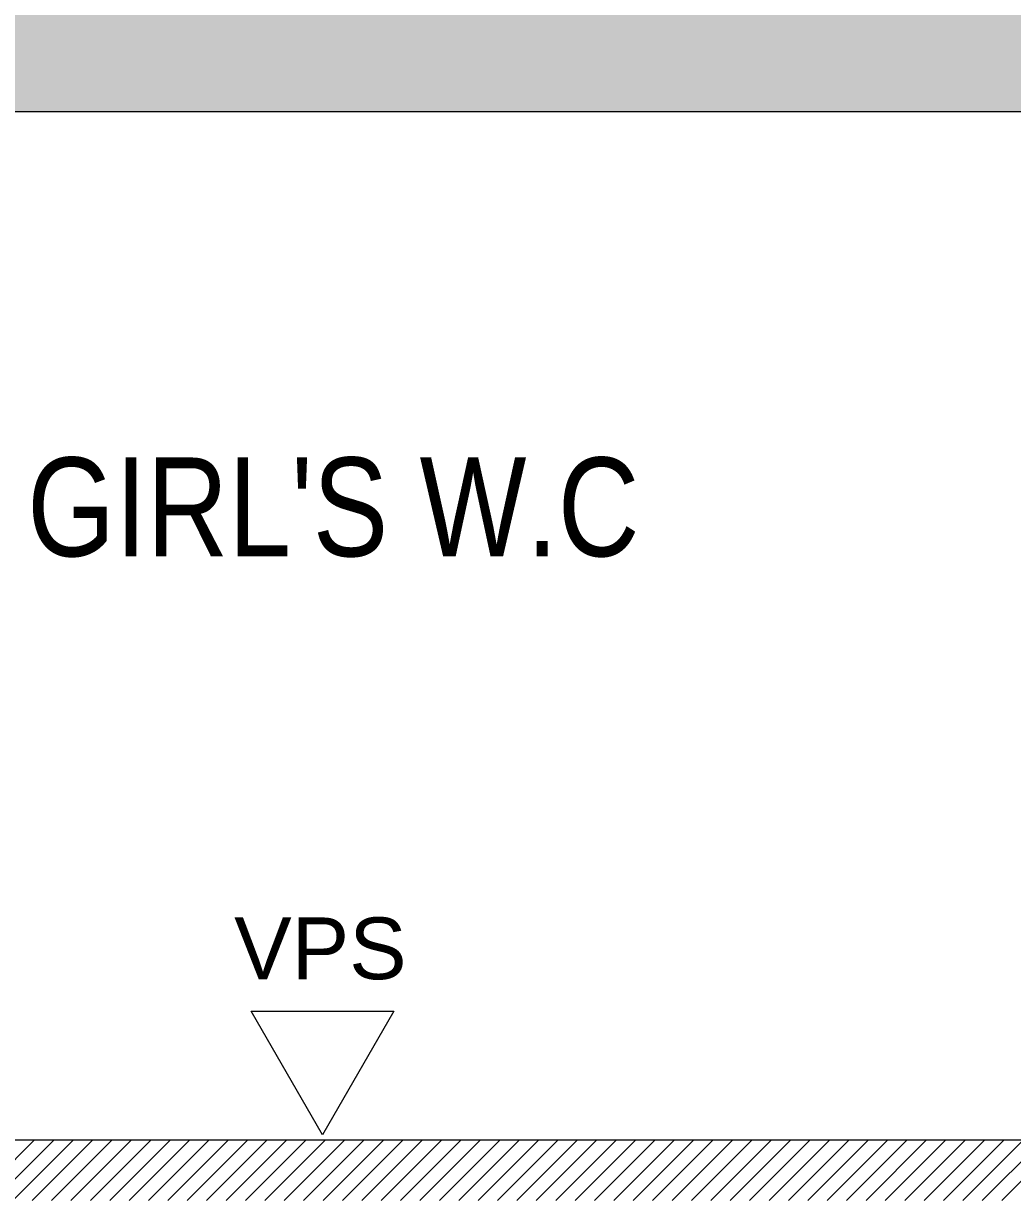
# Model space of a CAD drawing. Header units: inches. Extents: x 891 to 14187, y -1169 to 3232.
# Drawn here: x 8843.8 to 8934, y 2653.9 to 2761.1 of the extents above; entities that cross this region are included whole.
import ezdxf

# ---------------------------------------------------------------- set-up
doc = ezdxf.new("R2010")
doc.units = ezdxf.units.IN
doc.header["$MEASUREMENT"] = 0
for name, color, linetype, lineweight in [('A-ANNO-RM TAG', 7, 'Continuous', 9), ('A-DETL', 90, 'Continuous', 9), ('A-Hatch', 7, 'Continuous', 9), ('A-HATCH-1HR', 7, 'Continuous', 9), ('A-WALL-INT NEW', 7, 'Continuous', 9), ('EX-EXT-CORE', 7, 'Continuous', 9), ('G-ANNO-TEXT', 7, 'Continuous', 9)]:
    doc.layers.add(name, color=color, linetype=linetype, lineweight=lineweight)
doc.styles.add('Arial Narrow', font='ARIALN.TTF', dxfattribs={"height": 8.999982})
doc.styles.add('Arial_2', font='arial.ttf', dxfattribs={"height": 4.5})

msp = doc.modelspace()

# ---------------------------------------------------------------- hatches: boundary and pattern name
at = {"layer": 'A-Hatch'}
msp.add_hatch(color=9, dxfattribs=at).paths.add_polyline_path([(8702.02, 2710.17), (8723.05, 2710.17), (8723.05, 2753.11), (9006.58, 2753.11), (9006.58, 2739.7), (9039.99, 2739.7), (9039.99, 2811.37), (9018.37, 2811.37), (9018.37, 2773.11), (8753.91, 2773.11), (8753.91, 2775.16), (8687.52, 2775.16), (8687.52, 2753.11), (8702.02, 2753.11), (8702.02, 2716.17)])

# ---------------------------------------------------------------- linework, layer by layer
at = {"layer": 'A-DETL'}
for p, q in [((8871.06, 2659.86), (8864.56, 2671.13)), ((8864.56, 2671.13), (8877.57, 2671.13)), ((8877.57, 2671.13), (8871.06, 2659.86))]:
    msp.add_line(p, q, dxfattribs=at)
at = {"layer": 'A-HATCH-1HR', "color": 8}
for p, q in [((8839.29, 2653.89), (8844.79, 2659.39)), ((8841.06, 2653.89), (8846.56, 2659.39)), ((8842.82, 2653.89), (8848.32, 2659.39)), ((8844.59, 2653.89), (8850.09, 2659.39)), ((8846.36, 2653.89), (8851.86, 2659.39)), ((8848.13, 2653.89), (8853.63, 2659.39)), ((8849.9, 2653.89), (8855.4, 2659.39)), ((8851.66, 2653.89), (8857.16, 2659.39)), ((8853.43, 2653.89), (8858.93, 2659.39)), ((8855.2, 2653.89), (8860.7, 2659.39)), ((8856.97, 2653.89), (8862.47, 2659.39)), ((8858.73, 2653.89), (8864.23, 2659.39)), ((8860.5, 2653.89), (8866, 2659.39)), ((8862.27, 2653.89), (8867.77, 2659.39)), ((8864.04, 2653.89), (8869.54, 2659.39)), ((8865.81, 2653.89), (8871.31, 2659.39)), ((8867.57, 2653.89), (8873.07, 2659.39)), ((8869.34, 2653.89), (8874.84, 2659.39)), ((8871.11, 2653.89), (8876.61, 2659.39)), ((8872.88, 2653.89), (8878.38, 2659.39)), ((8874.64, 2653.89), (8880.14, 2659.39)), ((8876.41, 2653.89), (8881.91, 2659.39)), ((8878.18, 2653.89), (8883.68, 2659.39)), ((8879.95, 2653.89), (8885.45, 2659.39)), ((8881.72, 2653.89), (8887.22, 2659.39)), ((8883.48, 2653.89), (8888.98, 2659.39)), ((8885.25, 2653.89), (8890.75, 2659.39)), ((8887.02, 2653.89), (8892.52, 2659.39)), ((8888.79, 2653.89), (8894.29, 2659.39)), ((8890.55, 2653.89), (8896.05, 2659.39)), ((8892.32, 2653.89), (8897.82, 2659.39)), ((8894.09, 2653.89), (8899.59, 2659.39)), ((8895.86, 2653.89), (8901.36, 2659.39)), ((8897.63, 2653.89), (8903.13, 2659.39)), ((8899.39, 2653.89), (8904.89, 2659.39)), ((8901.16, 2653.89), (8906.66, 2659.39)), ((8902.93, 2653.89), (8908.43, 2659.39)), ((8904.7, 2653.89), (8910.2, 2659.39)), ((8906.46, 2653.89), (8911.96, 2659.39)), ((8908.23, 2653.89), (8913.73, 2659.39)), ((8910, 2653.89), (8915.5, 2659.39)), ((8911.77, 2653.89), (8917.27, 2659.39)), ((8913.54, 2653.89), (8919.04, 2659.39)), ((8915.3, 2653.89), (8920.8, 2659.39)), ((8917.07, 2653.89), (8922.57, 2659.39)), ((8918.84, 2653.89), (8924.34, 2659.39)), ((8920.61, 2653.89), (8926.11, 2659.39)), ((8922.37, 2653.89), (8927.87, 2659.39)), ((8924.14, 2653.89), (8929.64, 2659.39)), ((8925.91, 2653.89), (8931.41, 2659.39)), ((8927.68, 2653.89), (8933.18, 2659.39)), ((8929.45, 2653.89), (8934.95, 2659.39)), ((8931.21, 2653.89), (8936.71, 2659.39)), ((8932.98, 2653.89), (8938.48, 2659.39))]:
    msp.add_line(p, q, dxfattribs=at)
at = {"layer": 'A-WALL-INT NEW', "color": 8}
msp.add_line((9020.37, 2659.39), (8702.02, 2659.39), dxfattribs=at)
at = {"layer": 'EX-EXT-CORE', "color": 8, "flags": 128}
msp.add_lwpolyline([(9039.99, 2811.37), (9018.37, 2811.37), (9018.37, 2773.11), (8753.91, 2773.11), (8753.91, 2775.16), (8695.76, 2775.16), (8687.52, 2775.16), (8687.52, 2753.11), (8702.02, 2753.11), (8702.02, 2710.17), (8723.05, 2710.17), (8723.05, 2753.11), (9006.58, 2753.11), (9006.58, 2739.7), (9039.99, 2739.7), (9039.99, 2811.37), (9039.99, 2739.7)], dxfattribs=at)

# ---------------------------------------------------------------- texts
at = {"layer": 'A-ANNO-RM TAG', "style": 'Arial Narrow'}
msp.add_text("GIRL'S W.C", height=9, dxfattribs=at).set_placement((8844.14, 2712.59))
at = {"layer": 'G-ANNO-TEXT', "color": 7, "style": 'Arial_2'}
msp.add_text('VPS', height=5.625, dxfattribs=at).set_placement((8863.01, 2674.05))

doc.saveas('drawing.dxf')
